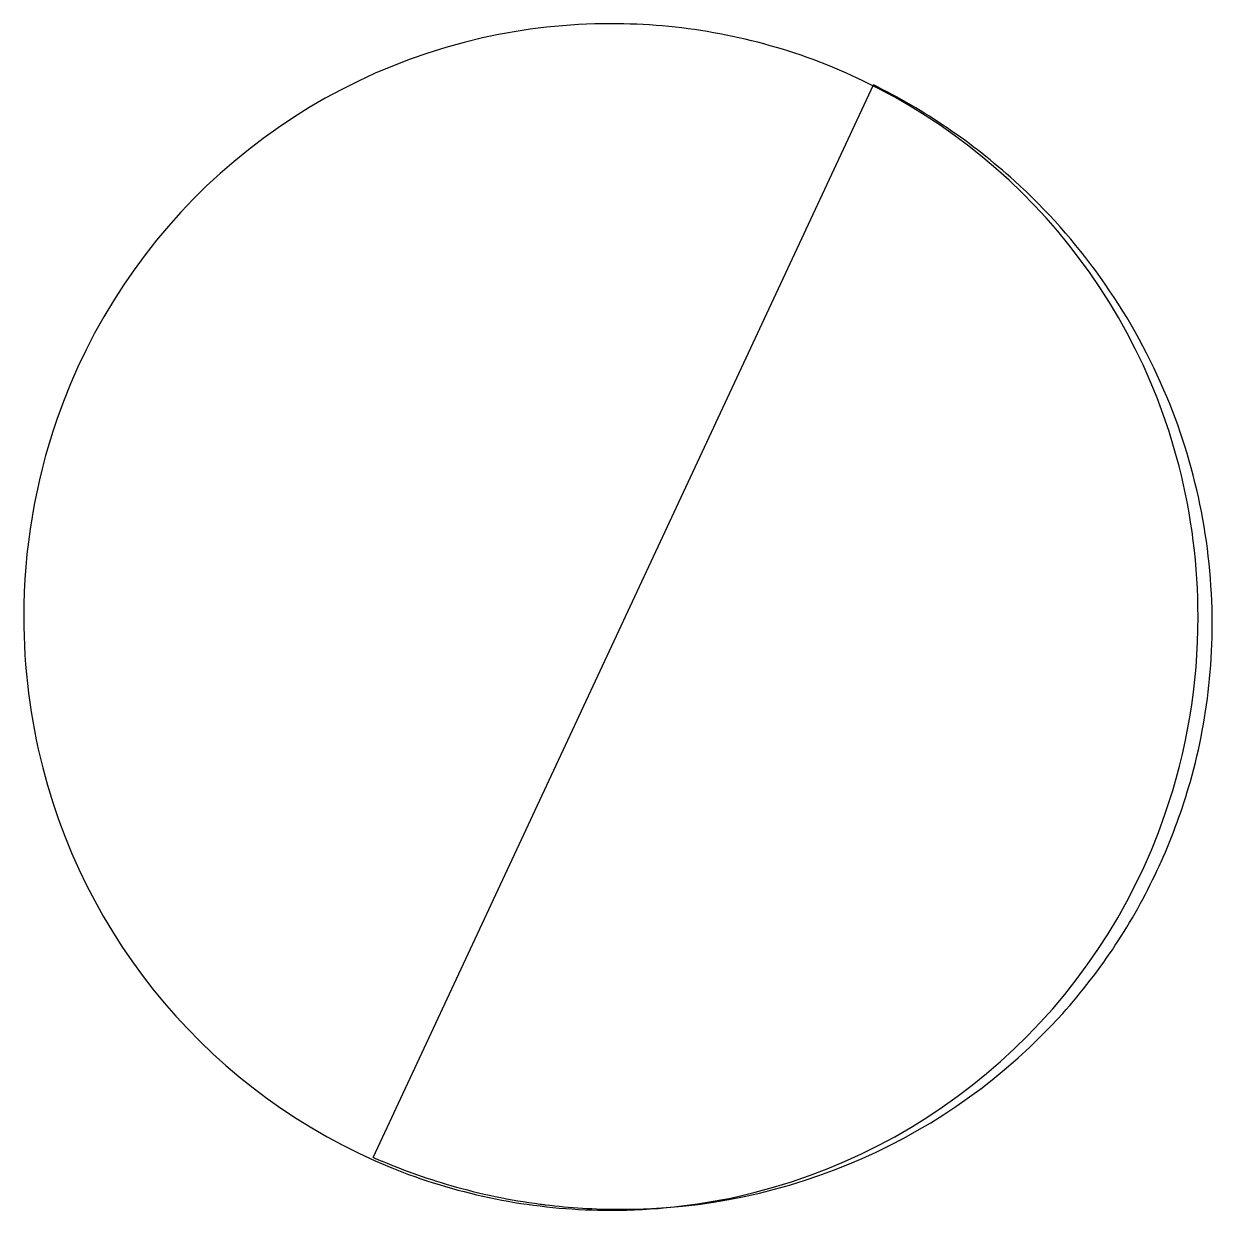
# Model space of a CAD drawing. Extents: x 2.77 to 8.07, y -2.78 to 2.51.
import ezdxf

# ---------------------------------------------------------------- set-up
doc = ezdxf.new("R2010")
doc.units = 0
doc.layers.add('DEFAULT_255_2_778', color=255, linetype='CONTINUOUS')

msp = doc.modelspace()

# ---------------------------------------------------------------- linework, layer by layer
at = {"layer": 'DEFAULT_255_2_778'}
for p, q in [((4.3322, -2.5424), (6.5626, 2.241)), ((2.7743, -0.1323), (2.7743, -0.1323)), ((7.8287, -1.2613), (7.8287, -1.261))]:
    msp.add_line(p, q, dxfattribs=at)
for centre, radius, start, end in [((5.3906, -0.1061), 2.6196, 89.9603, 102.5791), ((5.3959, -0.0883), 2.6019, 69.7998, 90.0769), ((5.4006, -0.1064), 2.6221, 102.7912, 160.9658), ((5.3772, -0.1122), 2.6308, 14.3638, 69.5967), ((5.3409, -0.2301), 2.7566, 47.8228, 63.6921), ((5.3797, -0.1864), 2.6982, 23.2811, 47.8101), ((5.4346, -0.1643), 2.639, 0.0641, 23.312), ((5.4558, -0.1285), 2.6815, 160.9041, 180.081), ((5.3162, -0.1298), 2.6942, 359.9471, 14.4032), ((5.4688, -0.1348), 2.6945, 179.9471, 194.4021), ((5.329, -0.136), 2.6814, 340.9034, 0.0808), ((5.4831, -0.1615), 2.5905, 354.5338, 0.0023), ((5.4873, -0.1617), 2.5863, 344.2075, 354.5303), ((5.4076, -0.1524), 2.6308, 194.362, 249.5965), ((5.4519, -0.1513), 2.6232, 335.846, 344.1995), ((5.3841, -0.1582), 2.6221, 282.5109, 340.9675), ((5.4654, -0.1618), 2.6064, 318.1544, 335.0569), ((5.4162, -0.1362), 2.6619, 334.9981, 335.8641), ((5.44, -0.1223), 2.6517, 269.8163, 317.8852), ((5.4503, 0.0125), 2.7889, 246.3638, 246.6039), ((5.4491, 0.0076), 2.7839, 246.5872, 253.9386), ((5.3889, -0.176), 2.6021, 249.8, 270.0772), ((5.435, -0.041), 2.7333, 253.9411, 262.4835), ((5.4321, -0.0599), 2.7142, 262.4919, 262.9638), ((5.4316, -0.0649), 2.7091, 262.9605, 269.9974), ((5.3942, -0.1584), 2.6197, 269.9619, 282.2973)]:
    msp.add_arc(centre, radius, start, end, dxfattribs=at)

doc.saveas('drawing.dxf')
